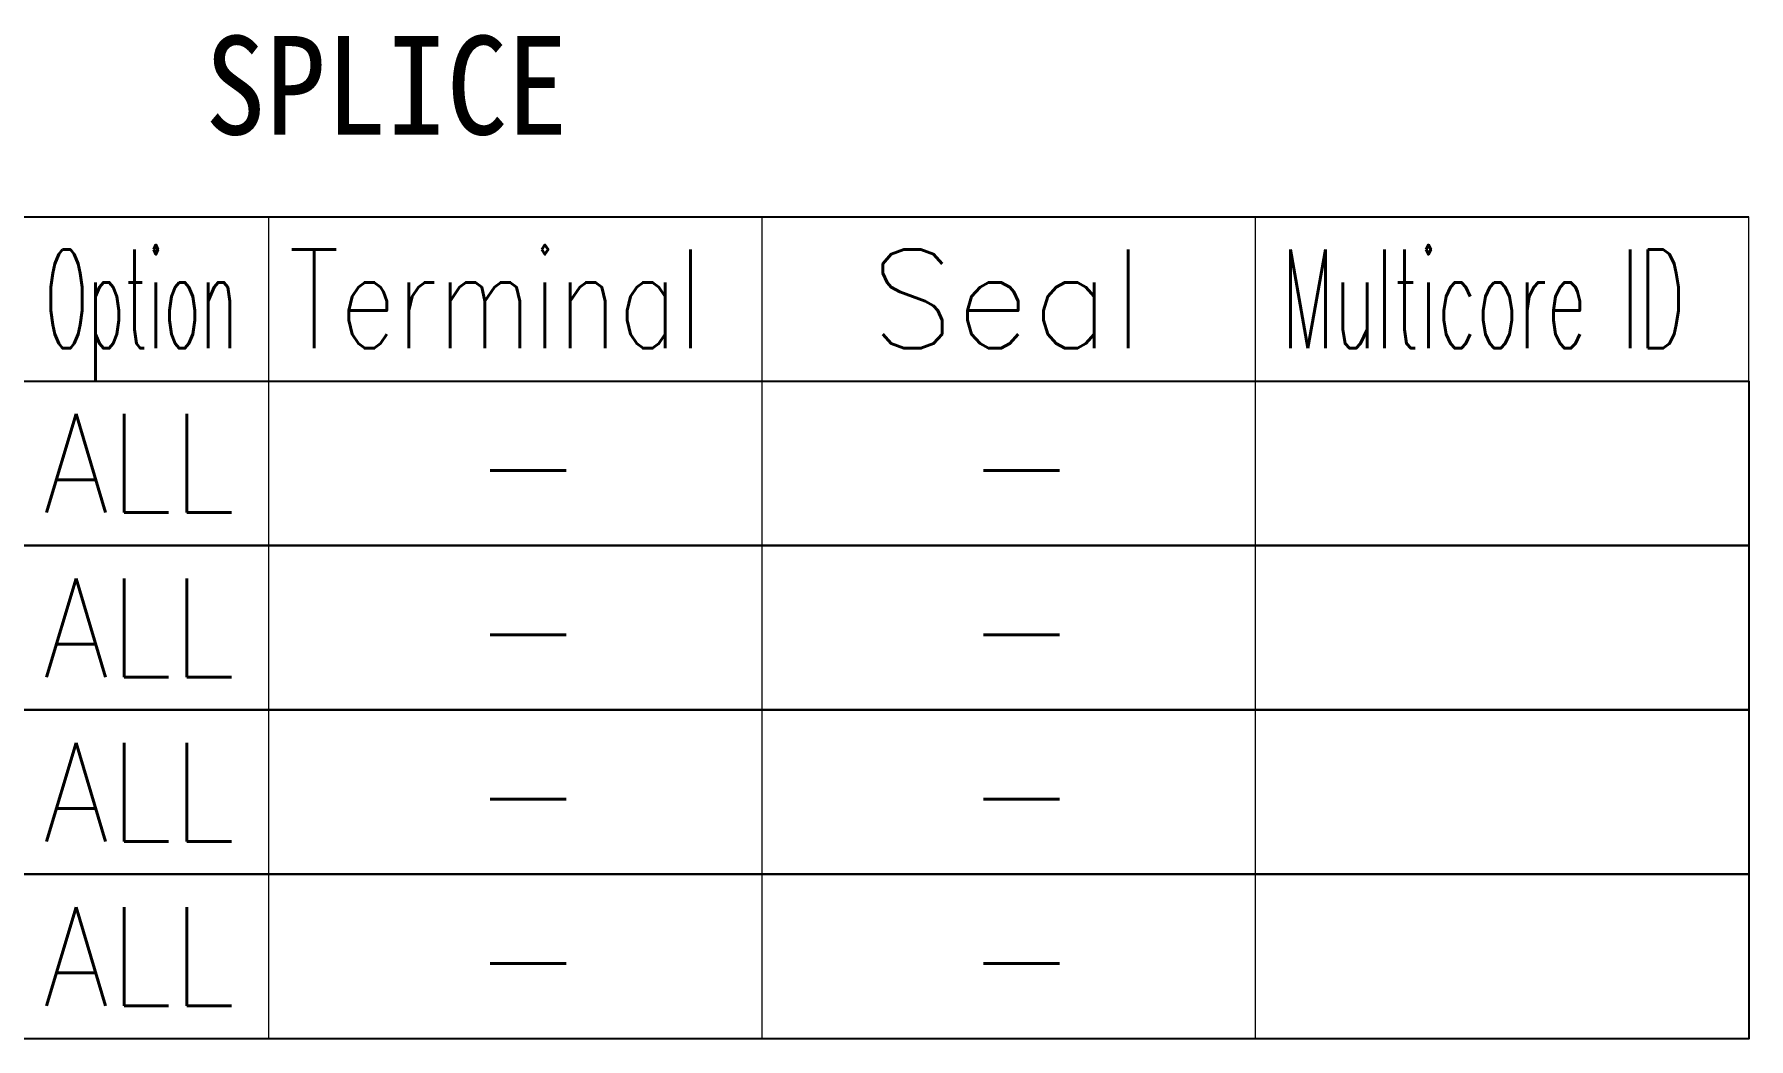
# Model space of a CAD drawing. Header units: inches. Extents: x 47316 to 59086, y 3141 to 11743.
# Drawn here: x 53023.5 to 53075.6, y 8427.3 to 8457.8 of the extents above; entities that cross this region are included whole.
import ezdxf

# ---------------------------------------------------------------- set-up
doc = ezdxf.new("R2010")
doc.units = ezdxf.units.IN
doc.header["$MEASUREMENT"] = 0
doc.styles.get("Standard").update_dxf_attribs({"font": ''})
doc.styles.get('Standard').set_extended_font_data('SimSun')

msp = doc.modelspace()

# ---------------------------------------------------------------- linework, layer by layer
at = {"color": 0, "linetype": 'Continuous', "lineweight": -2}
for p, q in [((52993.111, 8452.294), (53075.611, 8452.294)), ((52993.111, 8447.294), (53075.611, 8447.294))]:
    msp.add_line(p, q, dxfattribs=at)
at = {"color": 7, "linetype": 'Continuous', "lineweight": 15}
for p, q in [((53030.611, 8447.294), (53030.611, 8452.294)), ((53045.611, 8447.294), (53045.611, 8452.294)), ((53060.611, 8447.294), (53060.611, 8452.294)), ((53075.611, 8447.294), (53075.611, 8452.294))]:
    msp.add_line(p, q, dxfattribs=at)
at = {"color": 102, "linetype": 'Continuous', "lineweight": 15}
for p, q in [((53030.611, 8442.294), (53030.611, 8447.294)), ((53045.611, 8442.294), (53045.611, 8447.294)), ((53060.611, 8442.294), (53060.611, 8447.294)), ((53030.611, 8437.294), (53030.611, 8442.294)), ((53045.611, 8437.294), (53045.611, 8442.294)), ((53060.611, 8437.294), (53060.611, 8442.294)), ((53030.611, 8432.294), (53030.611, 8437.294)), ((53045.611, 8432.294), (53045.611, 8437.294)), ((53060.611, 8432.294), (53060.611, 8437.294)), ((53030.611, 8427.294), (53030.611, 8432.294)), ((53045.611, 8427.294), (53045.611, 8432.294)), ((53060.611, 8427.294), (53060.611, 8432.294))]:
    msp.add_line(p, q, dxfattribs=at)
at = {"color": 0, "linetype": 'Continuous', "lineweight": -2}
for points in [[(52993.111, 8442.294), (52993.111, 8447.294), (53075.611, 8447.294), (53075.611, 8442.294)], [(52993.111, 8437.294), (52993.111, 8442.294), (53075.611, 8442.294), (53075.611, 8437.294)], [(52993.111, 8432.294), (52993.111, 8437.294), (53075.611, 8437.294), (53075.611, 8432.294)], [(52993.111, 8427.294), (52993.111, 8432.294), (53075.611, 8432.294), (53075.611, 8427.294)]]:
    msp.add_lwpolyline(points, close=True, dxfattribs=at)

# ---------------------------------------------------------------- texts
at = {"color": 6, "linetype": 'Continuous', "lineweight": 20, "insert": (53028.673, 8457.794), "char_height": 3, "width": 11.64944, "attachment_point": 1}
msp.add_mtext('\\f黑体|b0|i0|c1|p0;\\W0.9000000000;\\T1.0000000000;\\o\\lSPLICE', dxfattribs=at)
at = {"color": 7, "linetype": 'Continuous', "lineweight": 15, "char_height": 3, "attachment_point": 1}
for s, insert, width in [('\\Fromans.shx;\\W0.4595959596;\\T1.0000000000;\\o\\lOption', (53023.808, 8451.294), 6.5), ('\\Fromans.shx;\\W0.7480916031;\\T1.0000000000;\\o\\lTerminal', (53031.218, 8451.294), 14), ('\\Fromans.shx;\\W1.0000000000;\\T1.0000000000;\\o\\lSeal', (53048.897, 8451.294), 9.28571), ('\\Fromans.shx;\\W0.5185185185;\\T1.0000000000;\\o\\lMulticore ID', (53061.407, 8451.294), 14)]:
    msp.add_mtext(s, dxfattribs=dict(at, insert=insert, width=width))
at = {"color": 140, "linetype": 'Continuous', "lineweight": 15, "char_height": 3, "attachment_point": 1}
for s, insert, width in [('\\Fromans.shx;\\W0.8750000000;\\T1.0000000000;\\o\\lALL', (53023.736, 8446.294), 6.5), ('\\Fromans.shx;\\W1.0000000000;\\T1.0000000000;\\o\\l-', (53051.825, 8446.294), 3.71429), ('\\Fromans.shx;\\W0.8750000000;\\T1.0000000000;\\o\\lALL', (53023.736, 8441.294), 6.5), ('\\Fromans.shx;\\W1.0000000000;\\T1.0000000000;\\o\\l-', (53051.825, 8441.294), 3.71429), ('\\Fromans.shx;\\W0.8750000000;\\T1.0000000000;\\o\\lALL', (53023.736, 8436.294), 6.5), ('\\Fromans.shx;\\W1.0000000000;\\T1.0000000000;\\o\\l-', (53051.825, 8436.294), 3.71429), ('\\Fromans.shx;\\W0.8750000000;\\T1.0000000000;\\o\\lALL', (53023.736, 8431.294), 6.5), ('\\Fromans.shx;\\W1.0000000000;\\T1.0000000000;\\o\\l-', (53051.825, 8431.294), 3.71429)]:
    msp.add_mtext(s, dxfattribs=dict(at, insert=insert, width=width))
at = {"color": 21, "linetype": 'Continuous', "lineweight": 15, "char_height": 3, "width": 3.71429, "attachment_point": 1}
for insert in [(53036.825, 8446.294), (53036.825, 8441.294), (53036.825, 8436.294), (53036.825, 8431.294)]:
    msp.add_mtext('\\Fromans.shx;\\W1.0000000000;\\T1.0000000000;\\o\\l-', dxfattribs=dict(at, insert=insert))

doc.saveas('drawing.dxf')
